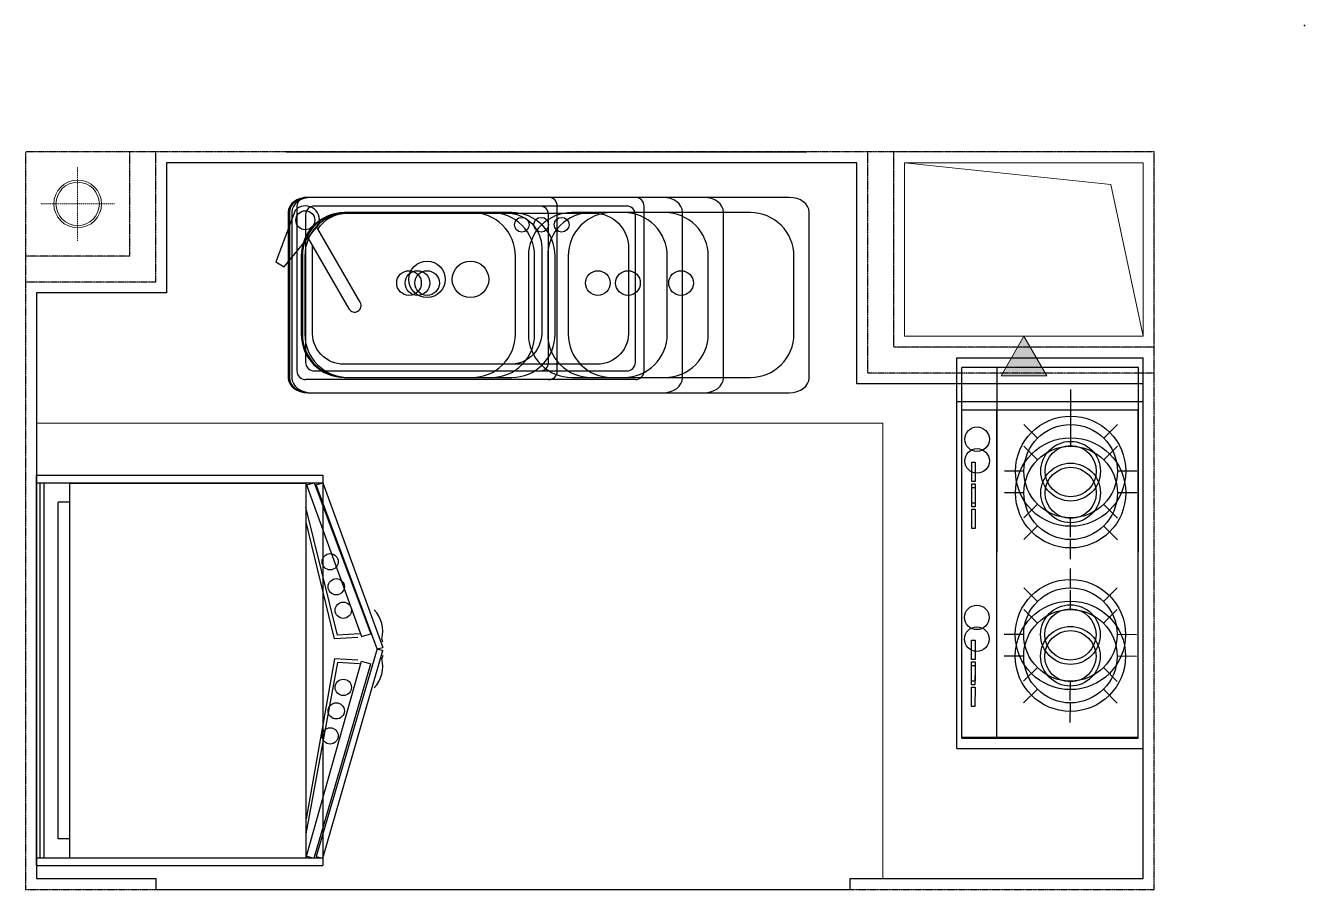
# Model space of a CAD drawing. Header units: millimetres. Extents: x 0 to 2946, y 0 to 1991.
import ezdxf

# ---------------------------------------------------------------- set-up
doc = ezdxf.new("R2010")
doc.units = ezdxf.units.MM
doc.header["$MEASUREMENT"] = 0
doc.linetypes.add('DASH', pattern=[0.35, 0.25, -0.1])
doc.linetypes.add('DASHED2', pattern=[0.375, 0.25, -0.125])
for name, color, linetype in [('Sunac_Refline', 1, 'Continuous'), ('Sunac_Wall', 2, 'DASH'), ('Sunac_Window', 2, 'Continuous'), ('Sunac_冰箱', 141, 'Continuous'), ('Sunac_厨卫装修线', 145, 'Continuous'), ('Sunac_水盆', 150, 'Continuous'), ('Sunac_灶台', 85, 'Continuous')]:
    doc.layers.add(name, color=color, linetype=linetype)
for name, color, linetype, lineweight in [('Sunac_排气道', 12, 'Continuous', 18), ('Sunac_洁具厨具', 30, 'Continuous', 18), ('Sunac_立管', 80, 'Continuous', 18)]:
    doc.layers.add(name, color=color, linetype=linetype, lineweight=lineweight)

# ---------------------------------------------------------------- blocks, each defined once
blk = doc.blocks.new('冰箱_对开门_900_660')
at = {"layer": 'Sunac_冰箱'}
for p, q in [((-450, 0), (450, 0)), ((-450, 0), (-450, -660)), ((-450, 0), (-450, -660)), ((-450, 0), (-450, -660)), ((450, 0), (450, -660)), ((450, -660), (-450, -660)), ((-432.9, -660), (46.1, -797.8)), ((432.1, -660), (53, -797.8))]:
    blk.add_line(p, q, dxfattribs=at)
at = {"layer": 'Sunac_冰箱', "color": 250}
for p, q in [((-432.2, 0), (-432.2, -660)), ((-432.2, -8.9), (432.2, -8.9)), ((-432.2, -17.8), (432.2, -17.8)), ((432.2, 0), (432.2, -660)), ((-388.2, -50.2), (387.4, -50.2)), ((-388.2, -77.1), (-388.2, -50.2)), ((387.4, -77.1), (387.4, -50.2)), ((-432.6, -77.1), (431.8, -77.1)), ((-432.6, -620.5), (-432.6, -77.1)), ((431.8, -77.1), (431.8, -620.5)), ((-428.3, -622.1), (-433.1, -639.9)), ((-433.1, -639.9), (15.3, -770.2)), ((-428.8, -644.8), (-432.8, -660)), ((431.8, -620.5), (-432.6, -620.5)), ((49.6, -785), (-428.8, -644.8)), ((-428.3, -622.1), (21.1, -748.8)), ((17.7, -693.5), (-376.9, -620.5)), ((26.2, -686.6), (-342.1, -621.4)), ((49.6, -785), (427.9, -644.8)), ((73, -686.6), (341.2, -621.4)), ((427.5, -622.1), (78.1, -748.8)), ((81.4, -693.5), (376.1, -620.5)), ((432.2, -639.9), (83.8, -770.2)), ((427.5, -622.1), (432.2, -639.9)), ((427.9, -644.8), (432, -660)), ((15.1, -744.3), (17.7, -693.5)), ((23.4, -740.2), (26.2, -686.6)), ((75.8, -740.2), (73, -686.6)), ((84.1, -744.3), (81.4, -693.5)), ((21.1, -748.8), (15.3, -770.2)), ((78.1, -748.8), (83.8, -770.2)), ((49.6, -785), (46.1, -797.8)), ((49.6, -785), (53, -797.8)), ((34.4, -797.8), (26.4, -795.7)), ((64.7, -797.8), (72.7, -795.7))]:
    blk.add_line(p, q, dxfattribs=at)
at = {"layer": 'Sunac_冰箱', "color": 8}
blk.add_line((431.8, -83.8), (431.8, -596.1), dxfattribs=at)
at = {"layer": 'Sunac_冰箱', "color": 250}
for centre in [(-151.1, -676.7), (-93.4, -690.7), (192.6, -690.7), (250.3, -676.7), (-39.3, -706.9), (138.5, -706.9)]:
    blk.add_circle(centre, 18.7, dxfattribs=at)
for centre, start, end in [((8.9, -728.2), 225.4644, 284.5356), ((90.2, -728.2), 255.4644, 314.5356)]:
    blk.add_arc(centre, 69.7, start, end, dxfattribs=at)
blk = doc.blocks.new('灶台_800')
at = {"layer": 'Sunac_灶台'}
for p, q in [((400, 0), (-400, 0)), ((-400, -430), (-400, 0)), ((400, -430), (400, 0)), ((400, -430), (-400, -430))]:
    blk.add_line(p, q, dxfattribs=at)
at = {"layer": 'Sunac_灶台', "color": 250}
for p, q in [((376.4, -11.6), (-379.8, -11.6)), ((-379.8, -11.6), (-379.8, -418.4)), ((-188.8, -15), (-188.8, -59.9)), ((187.8, -15.6), (187.7, -60.4)), ((376.4, -418.4), (376.4, -11.6)), ((-264.9, -91.3), (-296.6, -59.5)), ((-81.1, -59.8), (-112.8, -91.5)), ((111.6, -91.8), (79.9, -60.1)), ((295.5, -60.4), (263.7, -92)), ((-296.5, -167.3), (-350.3, -167.2)), ((-36.6, -167.7), (-81.4, -167.6)), ((80, -167.8), (35.1, -167.8)), ((339.9, -168.2), (295.1, -168.1)), ((-265.2, -243.4), (-296.9, -275)), ((-81.4, -275.3), (-113, -243.6)), ((111.4, -243.9), (79.6, -275.6)), ((295.2, -275.9), (263.5, -244.1)), ((-189.1, -275), (-189.2, -319.8)), ((187.4, -275.5), (187.3, -320.4)), ((376.4, -337.2), (-379.8, -337.2)), ((-210.1, -395.1), (-210.1, -387.1)), ((-210.1, -387.1), (-165.6, -387.1)), ((-165.6, -395.2), (-210.1, -395.1)), ((-165.6, -387.1), (-165.6, -395.2)), ((-151.5, -395.2), (-151.5, -387.1)), ((-151.5, -387.1), (-107, -387.2)), ((-107, -395.3), (-151.5, -395.2)), ((-107, -387.2), (-107, -395.3)), ((200.5, -395.7), (200.5, -387.7)), ((200.5, -387.7), (245, -387.7)), ((245, -395.8), (200.5, -395.7)), ((245, -387.7), (245, -395.8)), ((259.1, -395.8), (259.1, -387.7)), ((259.1, -387.7), (303.6, -387.8)), ((303.6, -395.9), (259.1, -395.8)), ((303.6, -387.8), (303.6, -395.9)), ((376.4, -418.4), (-379.8, -418.4))]:
    blk.add_line(p, q, dxfattribs=at)
for centre, radius in [((-189, -167.4), 127), ((187.5, -168), 127), ((-189, -167.4), 107.6), ((187.5, -168), 107.6), ((-189, -167.4), 68.7), ((-189, -167.4), 59), ((187.5, -168), 68.7), ((187.5, -168), 59), ((-262.7, -382.9), 28.3), ((147.9, -383.5), 28.3)]:
    blk.add_circle(centre, radius, dxfattribs=at)
blk = doc.blocks.new('水盆_单盆_600_420')
at = {"layer": 'Sunac_水盆'}
for p, q in [((280, 0), (-280, 0)), ((-300, -20), (-300, -400)), ((300, -400), (300, -20)), ((280, -420), (-280, -420))]:
    blk.add_line(p, q, dxfattribs=at)
at = {"layer": 'Sunac_水盆', "color": 250}
for p, q in [((-304.3, -29.8), (-348.7, -148.3)), ((-329.3, -159.6), (-248.8, -61.8)), ((-348.7, -148.3), (-329.3, -159.6))]:
    blk.add_line(p, q, dxfattribs=at)
blk.add_lwpolyline([(260, -20), (-260, -20, 0.414214), (-280, -40), (-280, -380, 0.414214), (-260, -400), (260, -400, 0.414214), (280, -380), (280, -40, 0.414214)], format="xyb", close=True, dxfattribs=at)
blk.add_lwpolyline([(-251.4, -73, -0.256104), (-184, -36), (184, -36, -0.414214), (264, -116), (264, -314, -0.440849), (184, -384), (-184, -384, -0.440849), (-264, -314), (-264, -116, -0.014255), (-263.9, -111.4, -0.014255)], format="xyb", dxfattribs=at)
for points in [[(-154, -241.7), (-254.1, -68.3)], [(-274.5, -93), (-180, -256.7)]]:
    blk.add_lwpolyline(points, dxfattribs=at)
for centre, radius in [((-280.5, -52.6), 21.9), ((0, -188.9), 42)]:
    blk.add_circle(centre, radius, dxfattribs=at)
at = {"layer": 'Sunac_水盆'}
for centre, start, end in [((-280, -20), 90, 180), ((280, -20), 0, 90), ((-280, -400), 180, 270), ((280, -400), 270, 0)]:
    blk.add_arc(centre, 20, start, end, dxfattribs=at)
at = {"layer": 'Sunac_水盆', "color": 250}
for centre, radius, start, end in [((-280.5, -52.6), 33, 343.8129, 136.1888), ((-167, -249.2), 15, 210.0007, 30.0007)]:
    blk.add_arc(centre, radius, start, end, dxfattribs=at)
blk = doc.blocks.new('立管_170_170')
at = {"layer": 'Sunac_立管', "linetype": 'DASH', "ltscale": 0.2}
for p, q in [((0, 85), (0, -85)), ((-85, 0), (85, 0))]:
    blk.add_line(p, q, dxfattribs=at)
at = {"layer": 'Sunac_立管'}
for radius in [55, 50]:
    blk.add_circle((0, 0), radius, dxfattribs=at)
blk = doc.blocks.new('水盆_单盆_800_420')
at = {"layer": 'Sunac_水盆'}
for p, q in [((380, 0), (-380, 0)), ((-400, -20), (-400, -400)), ((400, -400), (400, -20)), ((380, -420), (-380, -420))]:
    blk.add_line(p, q, dxfattribs=at)
at = {"layer": 'Sunac_水盆', "color": 250}
for p, q in [((-404.3, -29.8), (-448.7, -148.3)), ((-429.3, -159.6), (-348.8, -61.8)), ((-448.7, -148.3), (-429.3, -159.6))]:
    blk.add_line(p, q, dxfattribs=at)
blk.add_lwpolyline([(360, -20), (-360, -20, 0.414214), (-380, -40), (-380, -380, 0.414214), (-360, -400), (360, -400, 0.414214), (380, -380), (380, -40, 0.414214)], format="xyb", close=True, dxfattribs=at)
blk.add_lwpolyline([(-351.4, -73, -0.256104), (-284, -36), (284, -36, -0.414214), (364, -116), (364, -314, -0.440849), (284, -384), (-284, -384, -0.440849), (-364, -314), (-364, -116, -0.014255), (-363.9, -111.4, -0.014255)], format="xyb", dxfattribs=at)
for points in [[(-254, -241.7), (-354.1, -68.3)], [(-374.5, -93), (-280, -256.7)]]:
    blk.add_lwpolyline(points, dxfattribs=at)
for centre, radius in [((-380.5, -52.6), 21.9), ((0, -188.9), 42)]:
    blk.add_circle(centre, radius, dxfattribs=at)
at = {"layer": 'Sunac_水盆'}
for centre, start, end in [((-380, -20), 90, 180), ((380, -20), 0, 90), ((-380, -400), 180, 270), ((380, -400), 270, 0)]:
    blk.add_arc(centre, 20, start, end, dxfattribs=at)
at = {"layer": 'Sunac_水盆', "color": 250}
for centre, radius, start, end in [((-380.5, -52.6), 33, 343.8129, 136.1888), ((-267, -249.2), 15, 210.0007, 30.0007)]:
    blk.add_arc(centre, radius, start, end, dxfattribs=at)
blk = doc.blocks.new('水盆_双盆_900_450')
at = {"layer": 'Sunac_水盆'}
for points in [[(404.5, 0), (-404.5, 0)], [(-450, -34.1), (-450, -415.9)], [(450, -415.9), (450, -34.1)], [(-404.5, -450), (404.5, -450)]]:
    blk.add_lwpolyline(points, dxfattribs=at)
at = {"layer": 'Sunac_水盆', "color": 250}
for points in [[(65, -315), (65, -135, 0.414214), (-35, -35), (-320, -35, 0.414214), (-420, -135), (-420, -315, 0.414214), (-320, -415), (-35, -415, 0.414214)], [(315, -35), (195, -35, 0.414214), (95, -135), (95, -315, 0.414214), (195, -415), (315, -415, 0.414214), (415, -315), (415, -135, 0.414214)]]:
    blk.add_lwpolyline(points, format="xyb", close=True, dxfattribs=at)
for centre, radius in [((80, -63), 17), ((-180, -197.3), 28.4), ((255, -197.3), 28.4)]:
    blk.add_circle(centre, radius, dxfattribs=at)
at = {"layer": 'Sunac_水盆'}
for centre, major_axis, start_param, end_param in [((404.5, -34.1), (45.5, 0), 0, 1.570796), ((-404.5, -34.1), (-45.5, 0), -1.570796, 0), ((-404.5, -415.9), (-45.5, 0), 0, 1.570796), ((404.5, -415.9), (45.5, 0), 4.712389, 6.283185)]:
    blk.add_ellipse(centre, major_axis=major_axis, ratio=0.750045, start_param=start_param, end_param=end_param, dxfattribs=at)
blk = doc.blocks.new('水盆_双盆_1000_450')
at = {"layer": 'Sunac_水盆'}
for points in [[(454.5, 0), (-454.5, 0)], [(-500, -34.1), (-500, -415.9)], [(500, -415.9), (500, -34.1)], [(-454.5, -450), (454.5, -450)]]:
    blk.add_lwpolyline(points, dxfattribs=at)
at = {"layer": 'Sunac_水盆', "color": 250}
for points in [[(65, -315), (65, -135, 0.414214), (-35, -35), (-370, -35, 0.414214), (-470, -135), (-470, -315, 0.414214), (-370, -415), (-35, -415, 0.414214)], [(365, -35), (195, -35, 0.414214), (95, -135), (95, -315, 0.414214), (195, -415), (365, -415, 0.414214), (465, -315), (465, -135, 0.414214)]]:
    blk.add_lwpolyline(points, format="xyb", close=True, dxfattribs=at)
for centre, radius in [((80, -63), 17), ((-205, -197.3), 28.4), ((280, -197.3), 28.4)]:
    blk.add_circle(centre, radius, dxfattribs=at)
at = {"layer": 'Sunac_水盆'}
for centre, major_axis, start_param, end_param in [((454.5, -34.1), (45.5, 0), 0, 1.570796), ((-454.5, -34.1), (-45.5, 0), -1.570796, 0), ((-454.5, -415.9), (-45.5, 0), 0, 1.570796), ((454.5, -415.9), (45.5, 0), 4.712389, 6.283185)]:
    blk.add_ellipse(centre, major_axis=major_axis, ratio=0.750045, start_param=start_param, end_param=end_param, dxfattribs=at)
blk = doc.blocks.new('水盆_双盆_1200_450')
at = {"layer": 'Sunac_水盆'}
for points in [[(554.5, 0), (-554.5, 0)], [(-600, -34.1), (-600, -415.9)], [(600, -415.9), (600, -34.1)], [(-554.5, -450), (554.5, -450)]]:
    blk.add_lwpolyline(points, dxfattribs=at)
at = {"layer": 'Sunac_水盆', "color": 250}
for points in [[(15, -315), (15, -135, 0.414214), (-85, -35), (-470, -35, 0.414214), (-570, -135), (-570, -315, 0.414214), (-470, -415), (-85, -415, 0.414214)], [(465, -35), (145, -35, 0.414214), (45, -135), (45, -315, 0.414214), (145, -415), (465, -415, 0.414214), (565, -315), (565, -135, 0.414214)]]:
    blk.add_lwpolyline(points, format="xyb", close=True, dxfattribs=at)
for centre, radius in [((30, -63), 17), ((-280, -197.3), 28.4), ((305, -197.3), 28.4)]:
    blk.add_circle(centre, radius, dxfattribs=at)
at = {"layer": 'Sunac_水盆'}
for centre, major_axis, start_param, end_param in [((554.5, -34.1), (45.5, 0), 0, 1.570796), ((-554.5, -34.1), (-45.5, 0), -1.570796, 0), ((-554.5, -415.9), (-45.5, 0), 0, 1.570796), ((554.5, -415.9), (45.5, 0), 4.712389, 6.283185)]:
    blk.add_ellipse(centre, major_axis=major_axis, ratio=0.750045, start_param=start_param, end_param=end_param, dxfattribs=at)
blk = doc.blocks.new('灶台_900')
at = {"layer": 'Sunac_灶台'}
for p, q in [((450, 0), (-450, 0)), ((-450, -430), (-450, 0)), ((450, -430), (450, 0)), ((450, -430), (-450, -430))]:
    blk.add_line(p, q, dxfattribs=at)
at = {"layer": 'Sunac_灶台', "color": 250}
for p, q in [((424.4, -11.6), (-427.9, -11.2)), ((-427.9, -11.2), (-427.9, -418)), ((-188.8, -15), (-188.8, -59.9)), ((187.8, -15.6), (187.7, -60.4)), ((424.4, -418.4), (424.4, -11.6)), ((-264.9, -91.3), (-296.6, -59.5)), ((-81.1, -59.8), (-112.8, -91.5)), ((111.6, -91.8), (79.9, -60.1)), ((295.5, -60.4), (263.7, -92)), ((-296.5, -167.3), (-377.3, -167)), ((-36.6, -167.7), (-81.4, -167.6)), ((80, -167.8), (35.1, -167.8)), ((339.9, -168.2), (295.1, -168.1)), ((-265.2, -243.4), (-296.9, -275)), ((-81.4, -275.3), (-113, -243.6)), ((111.4, -243.9), (79.6, -275.6)), ((295.2, -275.9), (263.5, -244.1)), ((-189.1, -275), (-189.2, -319.8)), ((187.4, -275.5), (187.3, -320.4)), ((424.4, -337.2), (-427.9, -336.8)), ((-210.1, -395.1), (-210.1, -387.1)), ((-210.1, -387.1), (-165.6, -387.1)), ((-165.6, -395.2), (-210.1, -395.1)), ((-165.6, -387.1), (-165.6, -395.2)), ((-151.5, -395.2), (-151.5, -387.1)), ((-151.5, -387.1), (-107, -387.2)), ((-107, -395.3), (-151.5, -395.2)), ((-107, -387.2), (-107, -395.3)), ((200.5, -395.7), (200.5, -387.7)), ((200.5, -387.7), (245, -387.7)), ((245, -395.8), (200.5, -395.7)), ((245, -387.7), (245, -395.8)), ((259.1, -395.8), (259.1, -387.7)), ((259.1, -387.7), (303.6, -387.8)), ((303.6, -395.9), (259.1, -395.8)), ((303.6, -387.8), (303.6, -395.9)), ((424.4, -418.4), (-427.9, -418))]:
    blk.add_line(p, q, dxfattribs=at)
for centre, radius in [((-189, -167.4), 127), ((187.5, -168), 127), ((-189, -167.4), 107.6), ((187.5, -168), 107.6), ((-189, -167.4), 68.7), ((-189, -167.4), 59), ((187.5, -168), 68.7), ((187.5, -168), 59), ((-262.7, -382.9), 28.3), ((147.9, -383.5), 28.3)]:
    blk.add_circle(centre, radius, dxfattribs=at)

msp = doc.modelspace()

# ---------------------------------------------------------------- hatches: boundary and pattern name
at = {"layer": 'Sunac_排气道', "ltscale": 0.5}
msp.add_hatch(color=256, dxfattribs=at).paths.add_polyline_path([(2300, 1275), (2247.4, 1183.9), (2352.6, 1183.9)])

# ---------------------------------------------------------------- linework, layer by layer
at = {"layer": 'Sunac_Refline'}
msp.add_point((2946.1, 1991.2), dxfattribs=at)
at = {"layer": 'Sunac_Wall'}
for p, q in [((240, 1460), (240, 1700)), ((300, 1400), (300, 1700)), ((1940, 1190), (1940, 1700)), ((2000, 1250), (2000, 1700)), ((240, 1460), (0, 1460)), ((300, 1400), (0, 1400)), ((2600, 1250), (2000, 1250)), ((2600, 1190), (1940, 1190))]:
    msp.add_line(p, q, dxfattribs=at)
msp.add_lwpolyline([(0, 0), (2600, 0), (2600, 1700), (0, 1700)], close=True, dxfattribs=at)
at = {"layer": 'Sunac_Window'}
for p, q in [((600, 1700), (1800, 1700)), ((300, 0), (1900, 0))]:
    msp.add_line(p, q, dxfattribs=at)
at = {"layer": 'Sunac_厨卫装修线', "color": 6}
msp.add_lwpolyline([(1900, 0), (1900, 25), (2575, 25), (2575, 1165), (1915, 1165), (1915, 1675), (325, 1675), (325, 1375), (25, 1375), (25, 25), (300, 25), (300, 0)], dxfattribs=at)
at = {"layer": 'Sunac_排气道', "linetype": 'DASHED2'}
msp.add_lwpolyline([(2000, 1250), (2000, 1700), (2600, 1700), (2600, 1250)], close=True, dxfattribs=at)
at = {"layer": 'Sunac_排气道', "ltscale": 0.5}
for points in [[(2025, 1275), (2025, 1675), (2575, 1675), (2575, 1275)], [(2300, 1275), (2247.4, 1183.9), (2352.6, 1183.9)]]:
    msp.add_lwpolyline(points, close=True, dxfattribs=at)
msp.add_lwpolyline([(2575, 1275), (2500, 1625), (2025, 1675)], dxfattribs=at)
at = {"layer": 'Sunac_洁具厨具'}
msp.add_lwpolyline([(25, 1075), (625, 1075), (625, 1075), (1975, 1075), (1975, 25)], dxfattribs=at)

# ---------------------------------------------------------------- block references
for name, p in [('立管_170_170', (120, 1580)), ('水盆_单盆_600_420', (925, 1595)), ('水盆_单盆_800_420', (1025, 1595)), ('水盆_双盆_1200_450', (1205, 1595)), ('水盆_双盆_1000_450', (1107.8, 1595)), ('水盆_双盆_900_450', (1063.3, 1595))]:
    msp.add_blockref(name, p)
for name, p, rotation in [('灶台_900', (2575, 775), 270), ('灶台_800', (2575, 725), 270), ('冰箱_对开门_900_660', (25, 505), 89.99999999999999)]:
    msp.add_blockref(name, p, dxfattribs=dict(rotation=rotation))

doc.saveas('drawing.dxf')
